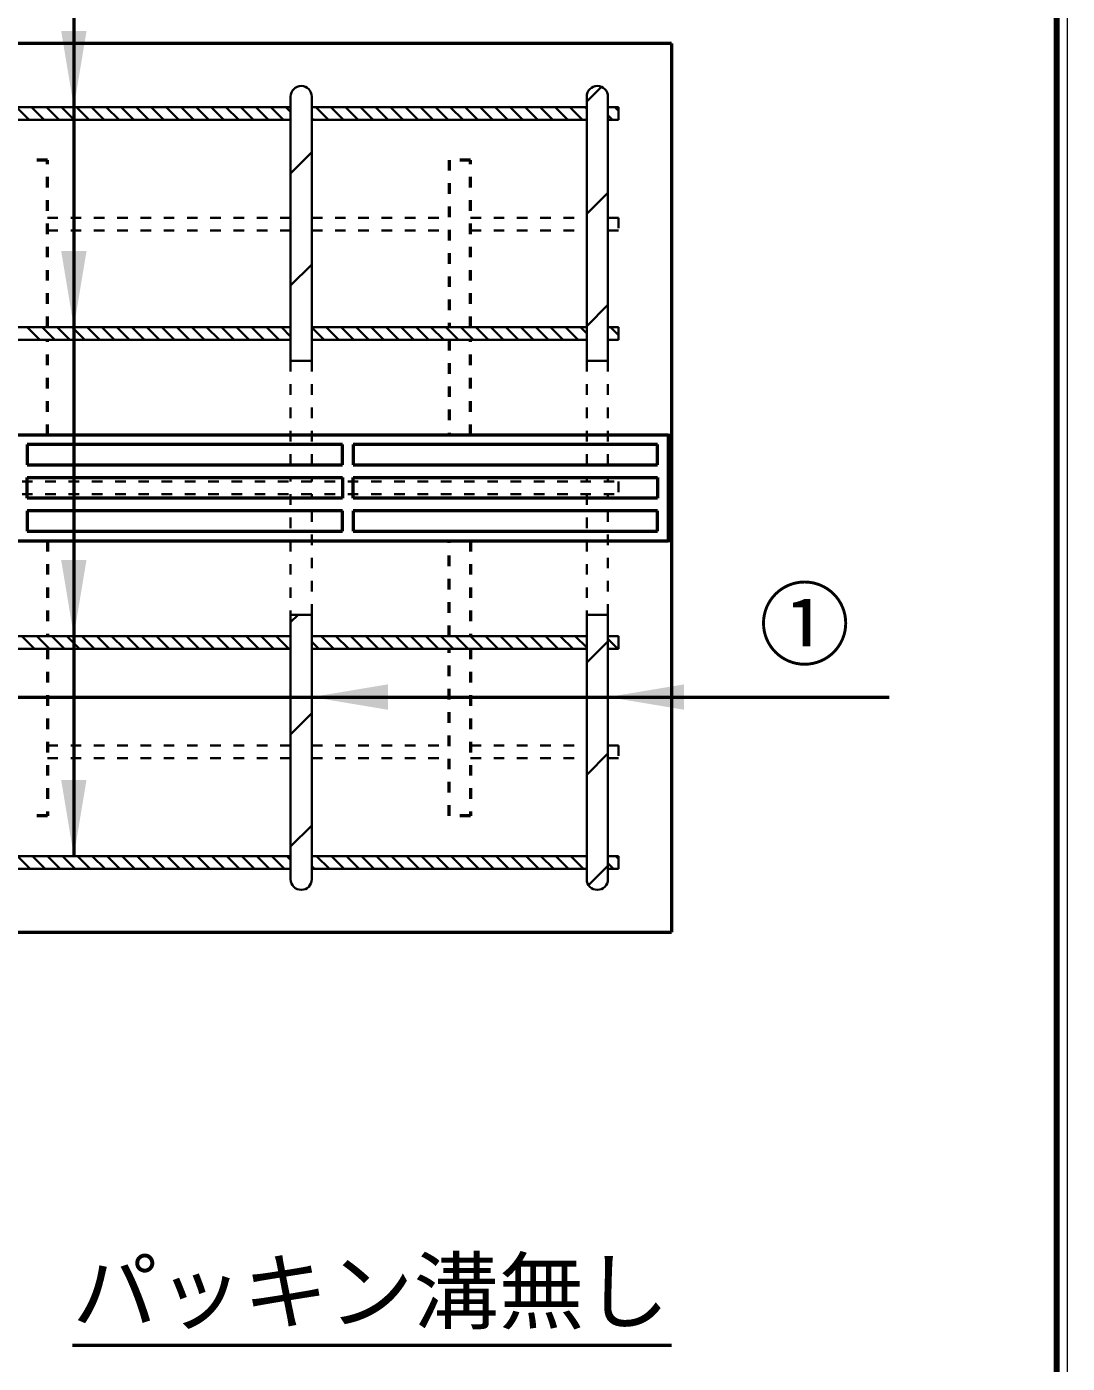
# Model space of a CAD drawing. Units: millimetres, scale not verified. Extents: x 100 to 4105, y 100 to 2870.
# Drawn here: x 3613 to 4105, y 1776 to 2407 of the extents above; entities that cross this region are included whole.
import ezdxf
from ezdxf.enums import TextEntityAlignment as Align

# ---------------------------------------------------------------- set-up
doc = ezdxf.new("R2010")
doc.units = ezdxf.units.MM
doc.header["$LTSCALE"] = 5
doc.linetypes.add('USER1', pattern=[2.2, 1, -1.2])
doc.layers.add('V-nasSTD', color=7, linetype='Continuous', lineweight=50)
doc.styles.add('ＭＳ ゴシック', font='')
doc.styles.get('ＭＳ ゴシック').set_extended_font_data('MS Gothic')

msp = doc.modelspace()

# ---------------------------------------------------------------- hatches: boundary and pattern name
at = {"layer": 'V-nasSTD'}
for points in [[(3641.314, 2405.351), (3635.314, 2369.351), (3629.314, 2405.351)], [(3641.314, 2301.351), (3635.314, 2265.351), (3629.314, 2301.351)], [(3641.314, 2155.351), (3635.314, 2119.351), (3629.314, 2155.351)], [(3783.814, 2096.493), (3747.814, 2090.493), (3783.814, 2084.493)], [(3923.814, 2096.493), (3887.814, 2090.493), (3923.814, 2084.493)], [(3641.314, 2051.351), (3635.314, 2015.351), (3629.314, 2051.351)]]:
    msp.add_hatch(color=256, dxfattribs=at).paths.add_polyline_path(points)

# ---------------------------------------------------------------- linework, layer by layer
at = {"layer": 'V-nasSTD', "lineweight": 100}
msp.add_line((4100, 105), (4100, 2865), dxfattribs=at)
at = {"layer": 'V-nasSTD'}
for p, q in [((3635.314, 2438.351), (3635.314, 2015.351)), ((3917.814, 2399.351), (1917.814, 2399.351)), ((3917.814, 2399.351), (3917.814, 1979.351)), ((3916.314, 2214.351), (1919.314, 2214.351)), ((3916.314, 2214.351), (3916.314, 2164.351)), ((3916.314, 2214.351), (3917.814, 2214.351)), ((3613.314, 2209.851), (3613.314, 2200.251)), ((3762.314, 2209.851), (3613.314, 2209.851)), ((3762.314, 2200.251), (3762.314, 2209.851)), ((3767.314, 2209.851), (3767.314, 2200.251)), ((3911.314, 2209.851), (3767.314, 2209.851)), ((3911.314, 2200.251), (3911.314, 2209.851)), ((3613.314, 2200.251), (3762.314, 2200.251)), ((3767.314, 2200.251), (3911.314, 2200.251)), ((3613.314, 2184.451), (3613.314, 2194.251)), ((3613.314, 2194.251), (3762.314, 2194.251)), ((3762.314, 2194.251), (3762.314, 2184.451)), ((3767.314, 2184.451), (3767.314, 2194.251)), ((3767.314, 2194.251), (3911.314, 2194.251)), ((3911.314, 2194.251), (3911.314, 2184.451)), ((3762.314, 2184.451), (3613.314, 2184.451)), ((3911.314, 2184.451), (3767.314, 2184.451)), ((3613.314, 2178.451), (3613.314, 2168.851)), ((3762.314, 2178.451), (3613.314, 2178.451)), ((3762.314, 2168.851), (3762.314, 2178.451)), ((3767.314, 2178.451), (3767.314, 2168.851)), ((3911.314, 2178.451), (3767.314, 2178.451)), ((3911.314, 2168.851), (3911.314, 2178.451)), ((3613.314, 2168.851), (3762.314, 2168.851)), ((3767.314, 2168.851), (3911.314, 2168.851)), ((1919.314, 2164.351), (3916.314, 2164.351)), ((3917.814, 2164.351), (3916.314, 2164.351)), ((2917.814, 2090.493), (4020.814, 2090.493)), ((1917.814, 1979.351), (3917.814, 1979.351)), ((3634.606, 1784.053), (3917.814, 1784.053))]:
    msp.add_line(p, q, dxfattribs=at)
at = {"layer": 'V-nasSTD', "lineweight": 35}
for p, q in [((3877.814, 2371.936), (3884.812, 2378.934)), ((3532.814, 2369.351), (3737.814, 2369.351)), ((3608.243, 2369.351), (3614.243, 2363.351)), ((3615.314, 2369.351), (3621.314, 2363.351)), ((3622.385, 2369.351), (3628.385, 2363.351)), ((3629.456, 2369.351), (3635.456, 2363.351)), ((3636.527, 2369.351), (3642.527, 2363.351)), ((3643.598, 2369.351), (3649.598, 2363.351)), ((3650.669, 2369.351), (3656.669, 2363.351)), ((3657.74, 2369.351), (3663.74, 2363.351)), ((3664.811, 2369.351), (3670.811, 2363.351)), ((3671.883, 2369.351), (3677.883, 2363.351)), ((3678.954, 2369.351), (3684.954, 2363.351)), ((3686.025, 2369.351), (3692.025, 2363.351)), ((3693.096, 2369.351), (3699.096, 2363.351)), ((3700.167, 2369.351), (3706.167, 2363.351)), ((3707.238, 2369.351), (3713.238, 2363.351)), ((3714.309, 2369.351), (3720.309, 2363.351)), ((3721.38, 2369.351), (3727.38, 2363.351)), ((3728.451, 2369.351), (3734.451, 2363.351)), ((3735.522, 2369.351), (3737.814, 2367.059)), ((3737.814, 2374.351), (3737.814, 2249.351)), ((3747.814, 2374.351), (3747.814, 2249.351)), ((3747.814, 2369.351), (3877.814, 2369.351)), ((3749.664, 2369.351), (3755.664, 2363.351)), ((3756.735, 2369.351), (3762.735, 2363.351)), ((3763.806, 2369.351), (3769.806, 2363.351)), ((3770.877, 2369.351), (3776.877, 2363.351)), ((3777.949, 2369.351), (3783.949, 2363.351)), ((3785.02, 2369.351), (3791.02, 2363.351)), ((3792.091, 2369.351), (3798.091, 2363.351)), ((3799.162, 2369.351), (3805.162, 2363.351)), ((3806.233, 2369.351), (3812.233, 2363.351)), ((3813.304, 2369.351), (3819.304, 2363.351)), ((3820.375, 2369.351), (3826.375, 2363.351)), ((3827.446, 2369.351), (3833.446, 2363.351)), ((3834.517, 2369.351), (3840.517, 2363.351)), ((3841.588, 2369.351), (3847.588, 2363.351)), ((3848.659, 2369.351), (3854.659, 2363.351)), ((3855.73, 2369.351), (3861.73, 2363.351)), ((3862.801, 2369.351), (3868.801, 2363.351)), ((3869.872, 2369.351), (3875.872, 2363.351)), ((3876.944, 2369.351), (3877.814, 2368.481)), ((3877.814, 2374.351), (3877.814, 2249.351)), ((3887.814, 2374.351), (3887.814, 2249.351)), ((3887.814, 2369.351), (3892.814, 2369.351)), ((3891.086, 2369.351), (3892.814, 2367.623)), ((3892.814, 2369.351), (3892.814, 2363.351)), ((3532.814, 2363.351), (3737.814, 2363.351)), ((3747.814, 2364.13), (3748.593, 2363.351)), ((3747.814, 2363.351), (3877.814, 2363.351)), ((3887.814, 2365.552), (3890.015, 2363.351)), ((3892.814, 2363.351), (3887.814, 2363.351)), ((3737.814, 2338.002), (3747.814, 2348.002)), ((3877.814, 2318.903), (3887.814, 2328.903)), ((3737.814, 2284.969), (3747.814, 2294.969)), ((3877.814, 2265.87), (3887.814, 2275.87)), ((3532.814, 2265.351), (3737.814, 2265.351)), ((3613.248, 2265.351), (3619.248, 2259.351)), ((3620.319, 2265.351), (3626.319, 2259.351)), ((3627.39, 2265.351), (3633.39, 2259.351)), ((3634.461, 2265.351), (3640.461, 2259.351)), ((3641.532, 2265.351), (3647.532, 2259.351)), ((3648.603, 2265.351), (3654.603, 2259.351)), ((3655.674, 2265.351), (3661.674, 2259.351)), ((3662.745, 2265.351), (3668.745, 2259.351)), ((3669.817, 2265.351), (3675.817, 2259.351)), ((3676.888, 2265.351), (3682.888, 2259.351)), ((3683.959, 2265.351), (3689.959, 2259.351)), ((3691.03, 2265.351), (3697.03, 2259.351)), ((3698.101, 2265.351), (3704.101, 2259.351)), ((3705.172, 2265.351), (3711.172, 2259.351)), ((3712.243, 2265.351), (3718.243, 2259.351)), ((3719.314, 2265.351), (3725.314, 2259.351)), ((3726.385, 2265.351), (3732.385, 2259.351)), ((3733.456, 2265.351), (3737.814, 2260.993)), ((3747.814, 2265.351), (3877.814, 2265.351)), ((3747.814, 2265.136), (3753.598, 2259.351)), ((3754.669, 2265.351), (3760.669, 2259.351)), ((3761.74, 2265.351), (3767.74, 2259.351)), ((3768.811, 2265.351), (3774.811, 2259.351)), ((3775.883, 2265.351), (3781.883, 2259.351)), ((3782.954, 2265.351), (3788.954, 2259.351)), ((3790.025, 2265.351), (3796.025, 2259.351)), ((3797.096, 2265.351), (3803.096, 2259.351)), ((3804.167, 2265.351), (3810.167, 2259.351)), ((3811.238, 2265.351), (3817.238, 2259.351)), ((3818.309, 2265.351), (3824.309, 2259.351)), ((3825.38, 2265.351), (3831.38, 2259.351)), ((3832.451, 2265.351), (3838.451, 2259.351)), ((3839.522, 2265.351), (3845.522, 2259.351)), ((3846.593, 2265.351), (3852.593, 2259.351)), ((3853.664, 2265.351), (3859.664, 2259.351)), ((3860.735, 2265.351), (3866.735, 2259.351)), ((3867.806, 2265.351), (3873.806, 2259.351)), ((3874.877, 2265.351), (3877.814, 2262.415)), ((3887.814, 2265.351), (3892.814, 2265.351)), ((3889.02, 2265.351), (3892.814, 2261.557)), ((3892.814, 2265.351), (3892.814, 2259.351)), ((3532.814, 2259.351), (3737.814, 2259.351)), ((3747.814, 2259.351), (3877.814, 2259.351)), ((3892.814, 2259.351), (3887.814, 2259.351)), ((3737.814, 2249.351), (3747.814, 2249.351)), ((3877.814, 2249.351), (3887.814, 2249.351)), ((3737.814, 2129.351), (3737.814, 2004.351)), ((3737.814, 2129.351), (3747.814, 2129.351)), ((3737.814, 2125.87), (3741.295, 2129.351)), ((3747.814, 2129.351), (3747.814, 2004.351)), ((3877.814, 2129.351), (3877.814, 2004.351)), ((3877.814, 2129.351), (3887.814, 2129.351)), ((3887.814, 2129.351), (3887.814, 2004.351)), ((3532.814, 2119.351), (3737.814, 2119.351)), ((3610.756, 2119.351), (3616.756, 2113.351)), ((3617.827, 2119.351), (3623.827, 2113.351)), ((3624.898, 2119.351), (3630.898, 2113.351)), ((3631.969, 2119.351), (3637.969, 2113.351)), ((3639.04, 2119.351), (3645.04, 2113.351)), ((3646.111, 2119.351), (3652.111, 2113.351)), ((3653.182, 2119.351), (3659.182, 2113.351)), ((3660.253, 2119.351), (3666.253, 2113.351)), ((3667.324, 2119.351), (3673.324, 2113.351)), ((3674.395, 2119.351), (3680.395, 2113.351)), ((3681.466, 2119.351), (3687.466, 2113.351)), ((3688.537, 2119.351), (3694.537, 2113.351)), ((3695.608, 2119.351), (3701.608, 2113.351)), ((3702.679, 2119.351), (3708.679, 2113.351)), ((3709.751, 2119.351), (3715.751, 2113.351)), ((3716.822, 2119.351), (3722.822, 2113.351)), ((3723.893, 2119.351), (3729.893, 2113.351)), ((3730.964, 2119.351), (3736.964, 2113.351)), ((3747.814, 2119.351), (3877.814, 2119.351)), ((3747.814, 2116.643), (3751.106, 2113.351)), ((3752.177, 2119.351), (3758.177, 2113.351)), ((3759.248, 2119.351), (3765.248, 2113.351)), ((3766.319, 2119.351), (3772.319, 2113.351)), ((3773.39, 2119.351), (3779.39, 2113.351)), ((3780.461, 2119.351), (3786.461, 2113.351)), ((3787.532, 2119.351), (3793.532, 2113.351)), ((3794.603, 2119.351), (3800.603, 2113.351)), ((3801.674, 2119.351), (3807.674, 2113.351)), ((3808.745, 2119.351), (3814.745, 2113.351)), ((3815.817, 2119.351), (3821.817, 2113.351)), ((3822.888, 2119.351), (3828.888, 2113.351)), ((3829.959, 2119.351), (3835.959, 2113.351)), ((3837.03, 2119.351), (3843.03, 2113.351)), ((3844.101, 2119.351), (3850.101, 2113.351)), ((3851.172, 2119.351), (3857.172, 2113.351)), ((3858.243, 2119.351), (3864.243, 2113.351)), ((3865.314, 2119.351), (3871.314, 2113.351)), ((3872.385, 2119.351), (3877.814, 2113.922)), ((3877.814, 2106.771), (3887.814, 2116.771)), ((3887.814, 2119.351), (3892.814, 2119.351)), ((3887.814, 2118.064), (3892.527, 2113.351)), ((3892.814, 2119.351), (3892.814, 2113.351)), ((3532.814, 2113.351), (3737.814, 2113.351)), ((3747.814, 2113.351), (3877.814, 2113.351)), ((3892.814, 2113.351), (3887.814, 2113.351)), ((3737.814, 2072.837), (3747.814, 2082.837)), ((3877.814, 2053.738), (3887.814, 2063.738)), ((3737.814, 2019.804), (3747.814, 2029.804)), ((3532.814, 2015.351), (3737.814, 2015.351)), ((3532.814, 2009.351), (3737.814, 2009.351)), ((3608.69, 2015.351), (3614.69, 2009.351)), ((3615.761, 2015.351), (3621.761, 2009.351)), ((3622.832, 2015.351), (3628.832, 2009.351)), ((3629.903, 2015.351), (3635.903, 2009.351)), ((3636.974, 2015.351), (3642.974, 2009.351)), ((3644.045, 2015.351), (3650.045, 2009.351)), ((3651.116, 2015.351), (3657.116, 2009.351)), ((3658.187, 2015.351), (3664.187, 2009.351)), ((3665.258, 2015.351), (3671.258, 2009.351)), ((3672.329, 2015.351), (3678.329, 2009.351)), ((3679.4, 2015.351), (3685.4, 2009.351)), ((3686.471, 2015.351), (3692.471, 2009.351)), ((3693.542, 2015.351), (3699.542, 2009.351)), ((3700.613, 2015.351), (3706.613, 2009.351)), ((3707.684, 2015.351), (3713.684, 2009.351)), ((3714.756, 2015.351), (3720.756, 2009.351)), ((3721.827, 2015.351), (3727.827, 2009.351)), ((3728.898, 2015.351), (3734.898, 2009.351)), ((3735.969, 2015.351), (3737.814, 2013.506)), ((3747.814, 2015.351), (3877.814, 2015.351)), ((3747.814, 2010.577), (3749.04, 2009.351)), ((3747.814, 2009.351), (3877.814, 2009.351)), ((3750.111, 2015.351), (3756.111, 2009.351)), ((3757.182, 2015.351), (3763.182, 2009.351)), ((3764.253, 2015.351), (3770.253, 2009.351)), ((3771.324, 2015.351), (3777.324, 2009.351)), ((3778.395, 2015.351), (3784.395, 2009.351)), ((3785.466, 2015.351), (3791.466, 2009.351)), ((3792.537, 2015.351), (3798.537, 2009.351)), ((3799.608, 2015.351), (3805.608, 2009.351)), ((3806.679, 2015.351), (3812.679, 2009.351)), ((3813.751, 2015.351), (3819.751, 2009.351)), ((3820.822, 2015.351), (3826.822, 2009.351)), ((3827.893, 2015.351), (3833.893, 2009.351)), ((3834.964, 2015.351), (3840.964, 2009.351)), ((3842.035, 2015.351), (3848.035, 2009.351)), ((3849.106, 2015.351), (3855.106, 2009.351)), ((3856.177, 2015.351), (3862.177, 2009.351)), ((3863.248, 2015.351), (3869.248, 2009.351)), ((3870.319, 2015.351), (3876.319, 2009.351)), ((3877.39, 2015.351), (3877.814, 2014.927)), ((3878.666, 2001.558), (3887.814, 2010.705)), ((3887.814, 2015.351), (3892.814, 2015.351)), ((3887.814, 2011.998), (3890.461, 2009.351)), ((3892.814, 2009.351), (3887.814, 2009.351)), ((3891.532, 2015.351), (3892.814, 2014.069)), ((3892.814, 2015.351), (3892.814, 2009.351))]:
    msp.add_line(p, q, dxfattribs=at)
at = {"layer": 'V-nasSTD', "linetype": 'USER1'}
for p, q in [((3622.814, 2344.351), (3612.814, 2344.351)), ((3622.814, 2265.351), (3622.814, 2344.351)), ((3812.814, 2344.351), (3812.814, 2265.351)), ((3822.814, 2344.351), (3812.814, 2344.351)), ((3822.814, 2265.351), (3822.814, 2344.351)), ((3622.814, 2214.351), (3622.814, 2259.351)), ((3812.814, 2259.351), (3812.814, 2214.351)), ((3822.814, 2214.351), (3822.814, 2259.351)), ((3622.814, 2164.351), (3622.814, 2119.351)), ((3812.814, 2119.351), (3812.814, 2164.351)), ((3822.814, 2164.351), (3822.814, 2119.351)), ((3622.814, 2113.351), (3622.814, 2034.351)), ((3812.814, 2034.351), (3812.814, 2113.351)), ((3822.814, 2113.351), (3822.814, 2034.351)), ((3622.814, 2034.351), (3612.814, 2034.351)), ((3822.814, 2034.351), (3812.814, 2034.351))]:
    msp.add_line(p, q, dxfattribs=at)
at = {"layer": 'V-nasSTD', "linetype": 'USER1', "lineweight": 35}
for p, q in [((3622.814, 2317.066), (3737.814, 2317.066)), ((3747.814, 2317.066), (3812.814, 2317.066)), ((3822.814, 2317.066), (3877.814, 2317.066)), ((3887.814, 2317.066), (3892.814, 2317.066)), ((3892.814, 2317.066), (3892.814, 2311.066)), ((3622.814, 2311.066), (3737.814, 2311.066)), ((3747.814, 2311.066), (3812.814, 2311.066)), ((3822.814, 2311.066), (3877.814, 2311.066)), ((3892.814, 2311.066), (3887.814, 2311.066)), ((3737.814, 2249.351), (3737.814, 2192.351)), ((3747.814, 2249.351), (3747.814, 2192.351)), ((3877.814, 2249.351), (3877.814, 2192.351)), ((3887.814, 2249.351), (3887.814, 2192.351)), ((2917.814, 2192.351), (3892.814, 2192.351)), ((3892.814, 2192.351), (3892.814, 2186.351)), ((2917.814, 2186.351), (3892.814, 2186.351)), ((3737.814, 2186.351), (3737.814, 2129.351)), ((3747.814, 2129.351), (3747.814, 2186.351)), ((3877.814, 2186.351), (3877.814, 2129.351)), ((3887.814, 2129.351), (3887.814, 2186.351)), ((3622.814, 2067.636), (3737.814, 2067.636)), ((3747.814, 2067.636), (3812.814, 2067.636)), ((3822.814, 2067.636), (3877.814, 2067.636)), ((3887.814, 2067.636), (3892.814, 2067.636)), ((3892.814, 2067.636), (3892.814, 2061.636)), ((3622.814, 2061.636), (3737.814, 2061.636)), ((3747.814, 2061.636), (3812.814, 2061.636)), ((3822.814, 2061.636), (3877.814, 2061.636)), ((3892.814, 2061.636), (3887.814, 2061.636))]:
    msp.add_line(p, q, dxfattribs=at)
at = {"layer": 'V-nasSTD', "lineweight": 13}
msp.add_lwpolyline([(100, 100), (100, 2870), (4105, 2870), (4105, 100)], close=True, dxfattribs=at)
at = {"layer": 'V-nasSTD', "lineweight": 35}
for centre, start, end in [((3742.814, 2374.351), 0, 180), ((3882.814, 2374.351), 0, 180), ((3742.814, 2004.351), 180, 0), ((3882.814, 2004.351), 180, 0)]:
    msp.add_arc(centre, 5, start, end, dxfattribs=at)

# ---------------------------------------------------------------- texts
at = {"layer": 'V-nasSTD', "style": 'ＭＳ ゴシック'}
for s, height, p in [('①', 31.67, (3959.214, 2140.693)), ('パッキン溝無し', 29.56, (3634.606, 1824.373))]:
    msp.add_text(s, height=height, dxfattribs=at).set_placement(p, align=Align.TOP_LEFT)

doc.saveas('drawing.dxf')
